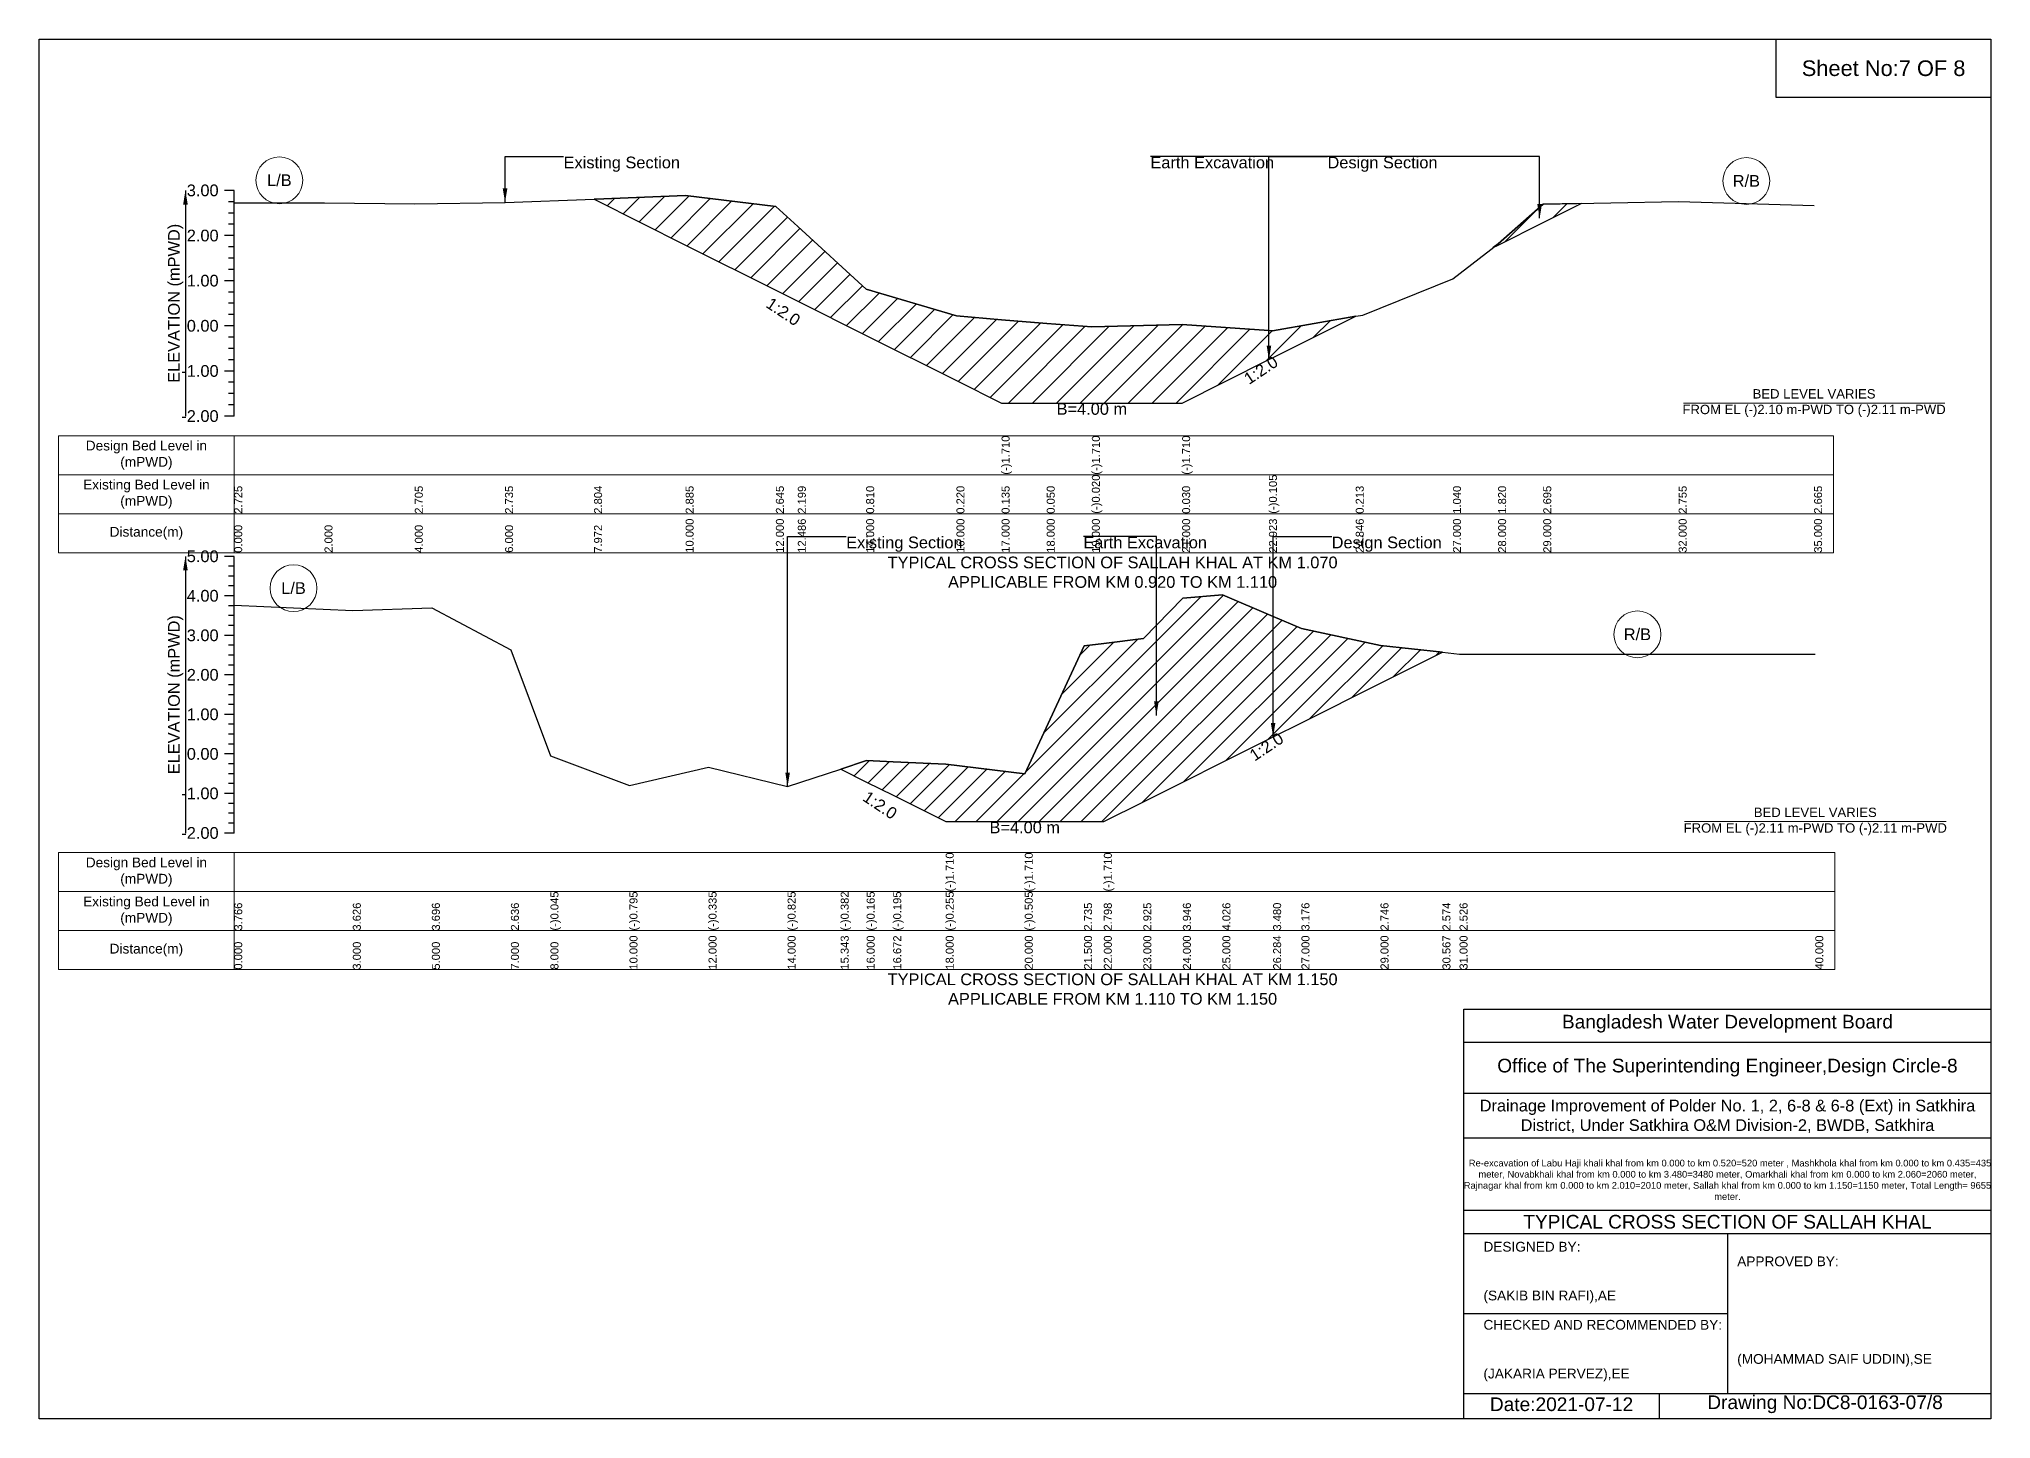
# Model space of a CAD drawing. Header units: inches. Extents: x 91000 to 648000, y -5656 to 141.
# Drawn here: x 630000 to 638000, y -5656 to 0 of the extents above; entities that cross this region are included whole.
import ezdxf

# ---------------------------------------------------------------- set-up
doc = ezdxf.new("R2010")
doc.units = ezdxf.units.IN
doc.header["$LTSCALE"] = 7
doc.header["$MEASUREMENT"] = 0
for name, color, linetype, lineweight in [('Cross section Data Border', 7, 'Continuous', 9), ('Cross Section Labels', 7, 'Continuous', 9), ('Existing_Bed_Level for Xsection', 7, 'Continuous', 25)]:
    doc.layers.add(name, color=color, linetype=linetype, lineweight=lineweight)
doc.styles.get("Standard").update_dxf_attribs({"font": 'arial.ttf'})
doc.dimstyles.get("Standard").update_dxf_attribs({"dimtxt": 0.18, "dimasz": 0.18, "dimexe": 0.18, "dimexo": 0.0625, "dimgap": 0.09, "dimtad": 0, "dimtih": 1, "dimtoh": 1, "dimdec": 4, "dimzin": 0, "dimdsep": 46, "dimtxsty": 'Standard', "dimcen": 0.09, "dimadec": 0, "dimazin": 0, "dimtfac": 1, "dimtdec": 4, "dimtofl": 0, "dimtmove": 0, "dimatfit": 3, "dimfxl": 1, "dimtolj": 1, "dimtzin": 0, "dimarcsym": 0})

msp = doc.modelspace()

# ---------------------------------------------------------------- hatches: boundary and pattern name
at = {"layer": 'Existing_Bed_Level for Xsection'}
h = msp.add_hatch(dxfattribs=at)
h.set_pattern_fill('ANSI31', color=256, scale=555, style=0)
h.paths.add_polyline_path([(632274.8, -656.9), (632280, -659.5), (632650, -844.5), (633020, -1029.5), (633109.9, -1074.5), (633390, -1214.5), (633760, -1399.5), (633945, -1492), (634130, -1492), (634315, -1492), (634685, -1492), (635040.8, -1314.1), (635055, -1307), (635396.5, -1136.2), (635055, -1196), (635040.8, -1195), (634685, -1170.1), (634315, -1179.3), (634130, -1166.4), (633945, -1150.7), (633760, -1135), (633390, -1025.8), (633109.9, -768.8), (633020, -686.3), (632650, -641.9), (632280, -656.7)])
h = msp.add_hatch(dxfattribs=at)
h.set_pattern_fill('ANSI31', color=256, scale=555, style=0)
h.paths.add_polyline_path([(635960.2, -854.4), (635980, -844.5), (636165, -752), (636321.1, -674), (636165, -677.1), (635980, -839)])
h = msp.add_hatch(dxfattribs=at)
h.set_pattern_fill('ANSI31', color=256, scale=486, style=0)
h.paths.add_polyline_path([(633285.6, -2992.2), (633392, -3045.4), (633500.8, -3099.8), (633716, -3207.4), (634040, -3207.4), (634283, -3207.4), (634364, -3207.4), (634526, -3126.4), (634688, -3045.4), (634850, -2964.4), (635057.9, -2860.4), (635174, -2802.4), (635498, -2640.4), (635751.9, -2513.4), (635498, -2485.5), (635174, -2415.8), (635057.9, -2366.5), (634850, -2278.1), (634688, -2291.1), (634526, -2456.5), (634364, -2477), (634283, -2487.3), (634040, -3012.2), (633716, -2971.7), (633500.8, -2962), (633392, -2957.1)])

# ---------------------------------------------------------------- linework, layer by layer
for points in [[(630000, 0), (638000, 0), (638000, -5656), (630000, -5656)], [(637120, 0), (638000, 0), (638000, -240), (637120, -240)]]:
    msp.add_lwpolyline(points, close=True)
for points in [[(635840, -5656), (635840, -3976), (638000, -3976)], [(635840, -4112), (638000, -4112)], [(635840, -4320), (638000, -4320)], [(635840, -4504), (638000, -4504)], [(635840, -4800), (638000, -4800)], [(635840, -4896), (638000, -4896)], [(636920, -4896), (636920, -5552)], [(635840, -5224), (636920, -5224)], [(635840, -5552), (638000, -5552)], [(636640, -5552), (636640, -5656)]]:
    msp.add_lwpolyline(points)
at = {"layer": 'Cross section Data Border'}
for points in [[(630080, -1625.7), (637355, -1625.7), (637355, -2105.7), (630080, -2105.7)], [(630080, -3334.3), (637360, -3334.3), (637360, -3814.3), (630080, -3814.3)]]:
    msp.add_lwpolyline(points, close=True, dxfattribs=at)
for points in [[(630800, -1625.7), (630800, -2105.7)], [(630080, -1785.7), (637355, -1785.7)], [(630080, -1945.7), (637355, -1945.7)], [(630800, -3334.3), (630800, -3814.3)], [(630080, -3494.3), (637360, -3494.3)], [(630080, -3654.3), (637360, -3654.3)]]:
    msp.add_lwpolyline(points, dxfattribs=at)
at = {"layer": 'Cross Section Labels'}
for points in [[(636739.2, -1492), (637810.8, -1492)], [(636744.2, -3207.4), (637815.8, -3207.4)]]:
    msp.add_lwpolyline(points, dxfattribs=at)
for centre in [(630985, -579), (636997.5, -581.8), (631043, -2250.6), (636551, -2440.1)]:
    msp.add_circle(centre, 96, dxfattribs=at)
at = {"layer": 'Existing_Bed_Level for Xsection'}
for points in [[(630800, -620.6), (630760, -620.6)], [(630800, -1545.7), (630800, -1360.7), (630800, -1175.7), (630800, -990.6), (630800, -805.7), (630800, -620.6)], [(630800, -666.9), (630776, -666.9)], [(630800, -713.2), (630776, -713.2)], [(630800, -671.5), (631170, -671.5), (631540, -675.2), (631910, -669.7), (632274.8, -656.9), (632280, -656.7), (632650, -641.9), (633020, -686.3), (633109.9, -768.8), (633390, -1025.8), (633760, -1135), (633945, -1150.7), (633945, -1150.7), (634130, -1166.4), (634315, -1179.3), (634315, -1179.3), (634685, -1170.1), (634685, -1170.1), (635040.8, -1195), (635055, -1196), (635396.5, -1136.2), (635425, -1131.2), (635795, -983.2), (635980, -839), (636165, -677.1), (636720, -666), (637275, -682.6)], [(630800, -759.4), (630776, -759.4)], [(630800, -805.7), (630760, -805.7)], [(630800, -851.9), (630776, -851.9)], [(630800, -898.1), (630776, -898.1)], [(630800, -944.4), (630776, -944.4)], [(630800, -990.6), (630760, -990.6)], [(630800, -1036.9), (630776, -1036.9)], [(630800, -1083.2), (630776, -1083.2)], [(630800, -1175.7), (630760, -1175.7)], [(630800, -1129.4), (630776, -1129.4)], [(630800, -1221.9), (630776, -1221.9)], [(630800, -1268.2), (630776, -1268.2)], [(630800, -1314.4), (630776, -1314.4)], [(630800, -1360.7), (630760, -1360.7)], [(630800, -1406.9), (630776, -1406.9)], [(630800, -1453.2), (630776, -1453.2)], [(630800, -1499.4), (630776, -1499.4)], [(630800, -1545.7), (630760, -1545.7)], [(630800, -2120.3), (630760, -2120.3)], [(630800, -3254.3), (630800, -3092.3), (630800, -2930.3), (630800, -2768.3), (630800, -2606.3), (630800, -2444.3), (630800, -2282.3), (630800, -2120.3)], [(630800, -2160.8), (630776, -2160.8)], [(630800, -2201.3), (630776, -2201.3)], [(630800, -2282.3), (630760, -2282.3)], [(630800, -2241.8), (630776, -2241.8)], [(630800, -2320.3), (631286, -2342.9), (631610, -2331.6), (631934, -2503.3), (632096, -2937.6), (632420, -3059.1), (632744, -2984.6), (633068, -3064), (633285.6, -2992.2), (633392, -2957.1), (633500.8, -2962), (633716, -2971.7), (633716, -2971.7), (634040, -3012.2), (634040, -3012.2), (634283, -2487.3), (634364, -2477), (634364, -2477), (634526, -2456.5), (634688, -2291.1), (634850, -2278.1), (635057.9, -2366.5), (635174, -2415.8), (635498, -2485.5), (635751.9, -2513.4), (635822, -2521.1), (637280, -2521.1)], [(630800, -2322.8), (630776, -2322.8)], [(630800, -2363.3), (630776, -2363.3)], [(630800, -2444.3), (630760, -2444.3)], [(630800, -2403.8), (630776, -2403.8)], [(630800, -2484.8), (630776, -2484.8)], [(630800, -2525.3), (630776, -2525.3)], [(630800, -2606.3), (630760, -2606.3)], [(630800, -2565.8), (630776, -2565.8)], [(630800, -2646.8), (630776, -2646.8)], [(630800, -2687.3), (630776, -2687.3)], [(630800, -2768.3), (630760, -2768.3)], [(630800, -2727.8), (630776, -2727.8)], [(630800, -2808.8), (630776, -2808.8)], [(630800, -2849.3), (630776, -2849.3)], [(630800, -2930.3), (630760, -2930.3)], [(630800, -2889.8), (630776, -2889.8)], [(630800, -2970.8), (630776, -2970.8)], [(630800, -3011.3), (630776, -3011.3)], [(630800, -3092.3), (630760, -3092.3)], [(630800, -3051.8), (630776, -3051.8)], [(630800, -3132.8), (630776, -3132.8)], [(630800, -3173.3), (630776, -3173.3)], [(630800, -3254.3), (630760, -3254.3)], [(630800, -3213.8), (630776, -3213.8)]]:
    msp.add_lwpolyline(points, dxfattribs=at)
for points in [[(632274.8, -656.9), (632274.8, -656.9), (632280, -659.5), (632650, -844.5), (633020, -1029.5), (633109.9, -1074.5), (633390, -1214.5), (633760, -1399.5), (633945, -1492), (633945, -1492), (634130, -1492), (634315, -1492), (634315, -1492), (634685, -1492), (634685, -1492), (635040.8, -1314.1), (635055, -1307), (635396.5, -1136.2), (635396.5, -1136.2), (635396.5, -1136.2), (635055, -1196), (635040.8, -1195), (634685, -1170.1), (634685, -1170.1), (634315, -1179.3), (634315, -1179.3), (634130, -1166.4), (633945, -1150.7), (633945, -1150.7), (633760, -1135), (633390, -1025.8), (633109.9, -768.8), (633020, -686.3), (632650, -641.9), (632280, -656.7), (632274.8, -656.9)], [(635960.2, -854.4), (635980, -844.5), (636165, -752), (636321.1, -674), (636165, -677.1), (635980, -839)], [(633285.6, -2992.2), (633285.6, -2992.2), (633392, -3045.4), (633500.8, -3099.8), (633716, -3207.4), (633716, -3207.4), (634040, -3207.4), (634040, -3207.4), (634283, -3207.4), (634364, -3207.4), (634364, -3207.4), (634526, -3126.4), (634688, -3045.4), (634850, -2964.4), (635057.9, -2860.4), (635174, -2802.4), (635498, -2640.4), (635751.9, -2513.4), (635751.9, -2513.4), (635751.9, -2513.4), (635498, -2485.5), (635174, -2415.8), (635057.9, -2366.5), (634850, -2278.1), (634688, -2291.1), (634526, -2456.5), (634364, -2477), (634364, -2477), (634283, -2487.3), (634040, -3012.2), (634040, -3012.2), (633716, -2971.7), (633716, -2971.7), (633500.8, -2962), (633392, -2957.1), (633285.6, -2992.2)]]:
    msp.add_lwpolyline(points, close=True, dxfattribs=at)

# ---------------------------------------------------------------- texts
at = {"attachment_point": 5}
for s, insert, char_height in [('Sheet No:7 OF 8', (637560, -120), 64), ('Bangladesh Water Development Board', (636920, -4036), 56), ('Office of The Superintending Engineer,Design Circle-8', (636920, -4216), 56)]:
    msp.add_mtext(s, dxfattribs=dict(at, insert=insert, char_height=char_height))
for s, insert, char_height, width, attachment_point in [('Drainage Improvement of Polder No. 1, 2, 6-8 & 6-8 (Ext) in Satkhira District, Under Satkhira O&M Division-2, BWDB, Satkhira', (636920, -4416), 48, 2240, 5), ('  Re-excavation of Labu Haji khali khal from km 0.000 to km 0.520=520 meter , Mashkhola khal from km 0.000 to km 0.435=435 meter, Novabkhali khal from km 0.000 to km 3.480=3480 meter, Omarkhali khal from km 0.000 to km 2.060=2060 meter, Rajnagar khal from km 0.000 to km 2.010=2010 meter, Sallah khal from km 0.000 to km 1.150=1150 meter, Total Length= 9655 meter. ', (636920, -4676), 27.4148, 2160, 5), ('TYPICAL CROSS SECTION OF SALLAH KHAL', (636920, -4848), 56, 2240, 5), ('DESIGNED BY:^J^J^J(SAKIB BIN RAFI),AE', (635920, -5056), 40, 1120, 4), ('APPROVED BY:^J^J^J^J^J^J(MOHAMMAD SAIF UDDIN),SE', (636960, -5216), 40, 1120, 4), ('CHECKED AND RECOMMENDED BY:^J^J^J(JAKARIA PERVEZ),EE', (635920, -5376), 40, 1120, 4), ('Date:2021-07-12', (636240, -5596), 56, 1120, 5), ('Drawing No:DC8-0163-07/8', (637320, -5596), 56, 1760, 5)]:
    msp.add_mtext(s, dxfattribs=dict(insert=insert, char_height=char_height, width=width, attachment_point=attachment_point))
at = {"layer": 'Cross section Data Border', "char_height": 40, "width": 640, "attachment_point": 5}
for s, insert in [('Design Bed Level in (mPWD)', (630440, -1705.7)), ('Existing Bed Level in (mPWD)', (630440, -1865.7)), ('Distance(m)', (630440, -2025.7)), ('Design Bed Level in (mPWD)', (630440, -3414.3)), ('Existing Bed Level in (mPWD)', (630440, -3574.3)), ('Distance(m)', (630440, -3734.3))]:
    msp.add_mtext(s, dxfattribs=dict(at, insert=insert))
at = {"layer": 'Cross Section Labels'}
for s, insert, char_height, attachment_point in [('Existing Section', (632150, -481.9), 48, 1), ('Earth Excavation', (634555, -481.9), 48, 1), ('Design Section', (635280.8, -481.9), 48, 1), ('L/B', (630985, -579), 48, 5), ('R/B', (636997.5, -581.8), 48, 5), ('BED LEVEL VARIES ^JFROM EL (-)2.10 m-PWD TO (-)2.11 m-PWD', (637275, -1492), 38.4, 5), ('B=4.00 m', (634315, -1492), 48, 2), ('Existing Section', (633308, -2039.3), 48, 1), ('Earth Excavation', (634280, -2039.3), 48, 1), ('Design Section', (635297.9, -2039.3), 48, 1), ('TYPICAL CROSS SECTION OF SALLAH KHAL AT KM 1.070^JAPPLICABLE FROM KM 0.920 TO KM 1.110', (634400, -2185.7), 48, 5), ('L/B', (631043, -2250.6), 48, 5), ('R/B', (636551, -2440.1), 48, 5), ('BED LEVEL VARIES ^JFROM EL (-)2.11 m-PWD TO (-)2.11 m-PWD', (637280, -3207.4), 38.4, 5), ('B=4.00 m', (634040, -3207.4), 48, 2), ('TYPICAL CROSS SECTION OF SALLAH KHAL AT KM 1.150^JAPPLICABLE FROM KM 1.110 TO KM 1.150', (634400, -3894.3), 48, 5)]:
    msp.add_mtext(s, dxfattribs=dict(at, insert=insert, char_height=char_height, attachment_point=attachment_point))
at = {"layer": 'Cross Section Labels', "char_height": 48, "attachment_point": 2}
for insert, rotation in [((633063.7, -1097.6), 326.30993), ((634994.5, -1337.2), 33.69007), ((635017.4, -2880.6), 33.69007), ((633460.3, -3120), 326.30993)]:
    msp.add_mtext('1:2.0', dxfattribs=dict(at, insert=insert, rotation=rotation))
at = {"layer": 'Existing_Bed_Level for Xsection', "char_height": 48, "attachment_point": 6}
for s, insert in [('3.00', (630736, -620.6)), ('2.00', (630736, -805.7)), ('1.00', (630736, -990.6)), ('0.00', (630736, -1175.7)), ('-1.00', (630736, -1360.7)), ('-2.00', (630736, -1545.7)), ('5.00', (630736, -2120.3)), ('4.00', (630736, -2282.3)), ('3.00', (630736, -2444.3)), ('2.00', (630736, -2606.3)), ('1.00', (630736, -2768.3)), ('0.00', (630736, -2930.3)), ('-1.00', (630736, -3092.3)), ('-2.00', (630736, -3254.3))]:
    msp.add_mtext(s, dxfattribs=dict(at, insert=insert))
at = {"layer": 'Existing_Bed_Level for Xsection', "rotation": 90}
for s, insert, char_height, attachment_point in [('ELEVATION (mPWD)', (630560, -1083.2), 48, 5), ('(-)1.710', (633945, -1785.7), 32.8, 1), ('(-)1.710', (634315, -1785.7), 32.8, 1), ('(-)1.710', (634685, -1785.7), 32.8, 1), ('2.725', (630800, -1945.7), 32.8, 1), ('2.705', (631540, -1945.7), 32.8, 1), ('2.735', (631910, -1945.7), 32.8, 1), ('2.804', (632274.8, -1945.7), 32.8, 1), ('2.885', (632650, -1945.7), 32.8, 1), ('2.645', (633020, -1945.7), 32.8, 1), ('2.199', (633109.9, -1945.7), 32.8, 1), ('0.810', (633390, -1945.7), 32.8, 1), ('0.220', (633760, -1945.7), 32.8, 1), ('0.135', (633945, -1945.7), 32.8, 1), ('0.050', (634130, -1945.7), 32.8, 1), ('(-)0.020', (634315, -1945.7), 32.8, 1), ('0.030', (634685, -1945.7), 32.8, 1), ('(-)0.105', (635040.8, -1945.7), 32.8, 1), ('0.213', (635396.5, -1945.7), 32.8, 1), ('1.040', (635795, -1945.7), 32.8, 1), ('1.820', (635980, -1945.7), 32.8, 1), ('2.695', (636165, -1945.7), 32.8, 1), ('2.755', (636720, -1945.7), 32.8, 1), ('2.665', (637275, -1945.7), 32.8, 1), ('0.000', (630800, -2105.7), 32.8, 1), ('2.000', (631170, -2105.7), 32.8, 1), ('4.000', (631540, -2105.7), 32.8, 1), ('6.000', (631910, -2105.7), 32.8, 1), ('7.972', (632274.8, -2105.7), 32.8, 1), ('10.000', (632650, -2105.7), 32.8, 1), ('12.000', (633020, -2105.7), 32.8, 1), ('12.486', (633109.9, -2105.7), 32.8, 1), ('14.000', (633390, -2105.7), 32.8, 1), ('16.000', (633760, -2105.7), 32.8, 1), ('17.000', (633945, -2105.7), 32.8, 1), ('18.000', (634130, -2105.7), 32.8, 1), ('19.000', (634315, -2105.7), 32.8, 1), ('21.000', (634685, -2105.7), 32.8, 1), ('22.923', (635040.8, -2105.7), 32.8, 1), ('24.846', (635396.5, -2105.7), 32.8, 1), ('27.000', (635795, -2105.7), 32.8, 1), ('28.000', (635980, -2105.7), 32.8, 1), ('29.000', (636165, -2105.7), 32.8, 1), ('32.000', (636720, -2105.7), 32.8, 1), ('35.000', (637275, -2105.7), 32.8, 1), ('ELEVATION (mPWD)', (630560, -2687.3), 48, 5), ('(-)1.710', (633716, -3494.3), 32.8, 1), ('(-)1.710', (634040, -3494.3), 32.8, 1), ('(-)1.710', (634364, -3494.3), 32.8, 1), ('(-)0.045', (632096, -3654.3), 32.8, 1), ('(-)0.795', (632420, -3654.3), 32.8, 1), ('(-)0.335', (632744, -3654.3), 32.8, 1), ('(-)0.825', (633068, -3654.3), 32.8, 1), ('(-)0.382', (633285.6, -3654.3), 32.8, 1), ('(-)0.165', (633392, -3654.3), 32.8, 1), ('(-)0.195', (633500.8, -3654.3), 32.8, 1), ('(-)0.255', (633716, -3654.3), 32.8, 1), ('(-)0.505', (634040, -3654.3), 32.8, 1), ('3.766', (630800, -3654.3), 32.8, 1), ('3.626', (631286, -3654.3), 32.8, 1), ('3.696', (631610, -3654.3), 32.8, 1), ('2.636', (631934, -3654.3), 32.8, 1), ('2.735', (634283, -3654.3), 32.8, 1), ('2.798', (634364, -3654.3), 32.8, 1), ('2.925', (634526, -3654.3), 32.8, 1), ('3.946', (634688, -3654.3), 32.8, 1), ('4.026', (634850, -3654.3), 32.8, 1), ('3.480', (635057.9, -3654.3), 32.8, 1), ('3.176', (635174, -3654.3), 32.8, 1), ('2.746', (635498, -3654.3), 32.8, 1), ('2.574', (635751.9, -3654.3), 32.8, 1), ('2.526', (635822, -3654.3), 32.8, 1), ('10.000', (632420, -3814.3), 32.8, 1), ('12.000', (632744, -3814.3), 32.8, 1), ('14.000', (633068, -3814.3), 32.8, 1), ('15.343', (633285.6, -3814.3), 32.8, 1), ('16.000', (633392, -3814.3), 32.8, 1), ('16.672', (633500.8, -3814.3), 32.8, 1), ('18.000', (633716, -3814.3), 32.8, 1), ('20.000', (634040, -3814.3), 32.8, 1), ('21.500', (634283, -3814.3), 32.8, 1), ('22.000', (634364, -3814.3), 32.8, 1), ('23.000', (634526, -3814.3), 32.8, 1), ('24.000', (634688, -3814.3), 32.8, 1), ('25.000', (634850, -3814.3), 32.8, 1), ('26.284', (635057.9, -3814.3), 32.8, 1), ('27.000', (635174, -3814.3), 32.8, 1), ('29.000', (635498, -3814.3), 32.8, 1), ('30.567', (635751.9, -3814.3), 32.8, 1), ('31.000', (635822, -3814.3), 32.8, 1), ('40.000', (637280, -3814.3), 32.8, 1), ('0.000', (630800, -3814.3), 32.8, 1), ('3.000', (631286, -3814.3), 32.8, 1), ('5.000', (631610, -3814.3), 32.8, 1), ('7.000', (631934, -3814.3), 32.8, 1), ('8.000', (632096, -3814.3), 32.8, 1)]:
    msp.add_mtext(s, dxfattribs=dict(at, insert=insert, char_height=char_height, attachment_point=attachment_point))

# ---------------------------------------------------------------- leaders
at = {"layer": 'Cross Section Labels', "annotation_type": 0, "has_hookline": 1}
for points, hookline_direction, text_width in [([(631910, -669.7), (631910, -481.9), (632149.9, -481.9)], 0, 467.2), ([(636150.2, -734.4), (636150.2, -481.9), (634555.1, -481.9)], 1, 497), ([(635040.8, -1314.1), (635040.8, -481.9), (635280.7, -481.9)], 0, 441.2), ([(633068, -3064), (633068, -2039.3), (633307.9, -2039.3)], 0, 467.2), ([(634579.5, -2772.8), (634579.5, -2039.3), (634280.1, -2039.3)], 1, 497), ([(635057.9, -2860.4), (635057.9, -2039.3), (635297.9, -2039.3)], 0, 441.2)]:
    msp.add_leader(points, dimstyle='Standard', override={"dimasz": 57.6}, dxfattribs=dict(at, hookline_direction=hookline_direction, text_width=text_width))
at = {"layer": 'Existing_Bed_Level for Xsection'}
for points in [[(630600, -620.6), (630600, -1545.7)], [(630600, -2120.3), (630600, -3254.3)]]:
    msp.add_leader(points, dimstyle='Standard', override={"dimasz": 57.6}, dxfattribs=at)

doc.saveas('drawing.dxf')
